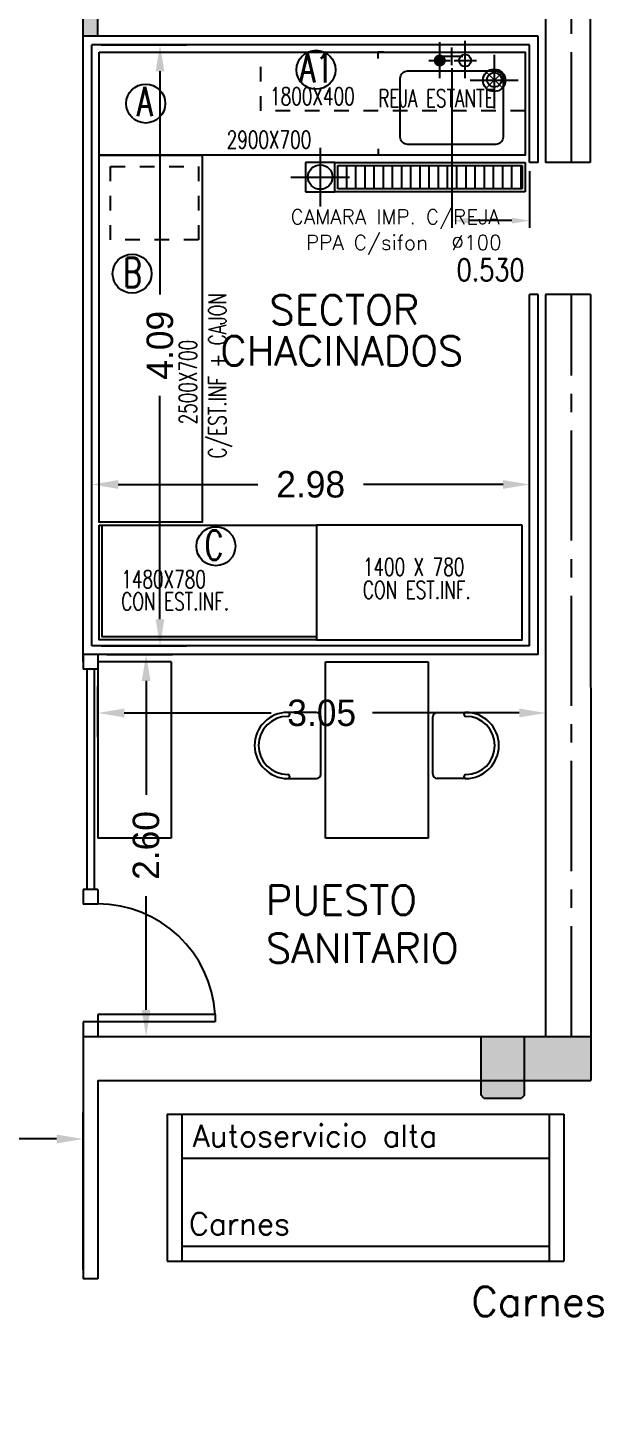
# Model space of a CAD drawing. Header units: metres. Extents: x 95 to 486, y 2972 to 3465.
# Drawn here: x 182.96 to 186.82, y 3229.39 to 3238.92 of the extents above; entities that cross this region are included whole.
import ezdxf

# ---------------------------------------------------------------- set-up
doc = ezdxf.new("R2010")
doc.units = ezdxf.units.M
for name, pattern in [('CENTER2', [1.125, 0.75, -0.125, 0.125, -0.125]), ('DASHDOT2', [0.5, 0.25, -0.125, 0, -0.125]), ('HIDDEN', [0.375, 0.25, -0.125])]:
    doc.linetypes.add(name, pattern=pattern)
for name, color, linetype in [('0_CAMARAS', 4, 'Continuous'), ('0_HOJA-CARATULA', 7, 'Continuous'), ('0_LINEAS-MEDIANERAS', 1, 'DASHDOT2'), ('0_MUROS', 7, 'Continuous'), ('0_PUERTAS-VENTANAS', 3, 'Continuous'), ('C_COTAS', 5, 'Continuous'), ('E_EQUIPAMIENTO', 1, 'Continuous'), ('E_GONDOLAS', 1, 'Continuous'), ('E_INOXIGAS', 1, 'Continuous'), ('I_AGUA', 160, 'Continuous'), ('I_DESAGUES', 224, 'Continuous'), ('T_ITEMS', 142, 'Continuous'), ('T_TEXTOS', 3, 'Continuous'), ('T_TEXTOS-EQUIPAMIENTO', 5, 'Continuous')]:
    doc.layers.add(name, color=color, linetype=linetype)
doc.styles.add('ROMANS', font='romans.shx', dxfattribs={"width": 0.8, "height": 0.15})
doc.dimstyles.new('PLANOS', dxfattribs={"dimscale": 0, "dimtxt": 0.12, "dimasz": 0.12, "dimexe": 0.05, "dimexo": 0.02, "dimgap": 0.04, "dimtad": 0, "dimdec": 3, "dimrnd": 0.005, "dimzin": 0, "dimdsep": 46, "dimtxsty": 'ROMANS', "dimcen": 2.5, "dimadec": 0, "dimazin": 0, "dimtfac": 1, "dimtdec": 3, "dimtmove": 2, "dimatfit": 3, "dimfxl": 1, "dimtolj": 1, "dimtzin": 0, "dimarcsym": 0})
doc.dimstyles.get("Standard").update_dxf_attribs({"dimtxt": 0.18, "dimasz": 0.18, "dimexe": 0.18, "dimexo": 0.0625, "dimgap": 0.09, "dimtad": 0, "dimzin": 0, "dimdsep": 46, "dimtxsty": 'Standard', "dimcen": 0.09, "dimadec": 0, "dimazin": 0, "dimtfac": 1, "dimtofl": 0, "dimtmove": 0, "dimatfit": 3, "dimfxl": 1, "dimtolj": 1, "dimtzin": 0, "dimarcsym": 0})
doc.dimstyles.new('STANDARD$0', dxfattribs={"dimtxt": 0.2, "dimasz": 0.18, "dimexe": 0.18, "dimexo": 0.0625, "dimgap": 0.09, "dimtad": 0, "dimzin": 0, "dimdsep": 46, "dimtxsty": 'ROMANS', "dimblk": 'OBLIQUE', "dimsah": 1, "dimcen": 0.09, "dimse1": 1, "dimse2": 1, "dimadec": 0, "dimazin": 0, "dimtfac": 1, "dimtofl": 0, "dimtmove": 0, "dimatfit": 3, "dimldrblk": 'OBLIQUE', "dimfxl": 1, "dimtolj": 1, "dimtzin": 0, "dimarcsym": 0})

# ---------------------------------------------------------------- blocks, each defined once
blk = doc.blocks.new('*D207')
at = {"layer": 'C_COTAS', "color": 0, "lineweight": -2, "transparency": 16777216}
for p, q in [((183.4586, 3238.8036), (184.04, 3238.8036)), ((183.86, 3238.6236), (183.86, 3237.1036)), ((183.86, 3234.8936), (183.86, 3236.4136)), ((183.4586, 3234.7136), (184.04, 3234.7136))]:
    blk.add_line(p, q, dxfattribs=at)
at = {"layer": 'C_COTAS', "color": 0, "transparency": 16777216}
for points in [[(183.83, 3238.6236), (183.89, 3238.6236), (183.86, 3238.8036)], [(183.83, 3234.8936), (183.89, 3234.8936), (183.86, 3234.7136)]]:
    blk.add_solid(points, dxfattribs=at)
at = {"layer": 'DEFPOINTS', "color": 0, "transparency": 16777216}
for p in [(183.3961, 3238.8036), (183.86, 3238.8036), (183.3961, 3234.7136)]:
    blk.add_point(p, dxfattribs=at)
at = {"layer": 'C_COTAS', "color": 0, "transparency": 16777216, "insert": (183.86, 3236.7586), "char_height": 0.18, "attachment_point": 5, "rotation": 90}
blk.add_mtext('\\A1;4.09', dxfattribs=at)
blk = doc.blocks.new('*D208')
at = {"layer": 'C_COTAS', "color": 0, "lineweight": -2, "transparency": 16777216}
for p, q in [((183.3961, 3234.7761), (183.3961, 3235.9911)), ((186.3762, 3234.7761), (186.3762, 3235.9911)), ((183.5761, 3235.8111), (184.5262, 3235.8111)), ((186.1962, 3235.8111), (185.2462, 3235.8111))]:
    blk.add_line(p, q, dxfattribs=at)
at = {"layer": 'C_COTAS', "color": 0, "transparency": 16777216}
for points in [[(183.5761, 3235.8411), (183.5761, 3235.7811), (183.3961, 3235.8111)], [(186.1962, 3235.8411), (186.1962, 3235.7811), (186.3762, 3235.8111)]]:
    blk.add_solid(points, dxfattribs=at)
at = {"layer": 'DEFPOINTS', "color": 0, "transparency": 16777216}
for p in [(186.3762, 3235.8111), (183.3961, 3234.7136), (186.3762, 3234.7136)]:
    blk.add_point(p, dxfattribs=at)
at = {"layer": 'C_COTAS', "color": 0, "transparency": 16777216, "insert": (184.8862, 3235.8111), "char_height": 0.18, "attachment_point": 5}
blk.add_mtext('\\A1;2.98', dxfattribs=at)
blk = doc.blocks.new('*D215')
at = {"layer": 'DEFPOINTS', "color": 0, "transparency": 16777216}
for p in [(185.8461, 3238.6659), (186.3762, 3237.9635), (185.8461, 3237.6073)]:
    blk.add_point(p, dxfattribs=at)
at = {"layer": 'I_AGUA', "color": 0, "lineweight": -2, "transparency": 16777216}
for p, q in [((185.8461, 3238.6459), (185.8461, 3237.5573)), ((186.3762, 3237.9435), (186.3762, 3237.5573)), ((186.2562, 3237.6073), (185.9661, 3237.6073))]:
    blk.add_line(p, q, dxfattribs=at)
at = {"layer": 'I_AGUA', "color": 0, "transparency": 16777216}
for points in [[(185.9661, 3237.6273), (185.9661, 3237.5873), (185.8461, 3237.6073)], [(186.2562, 3237.6273), (186.2562, 3237.5873), (186.3762, 3237.6073)]]:
    blk.add_solid(points, dxfattribs=at)
at = {"layer": 'I_AGUA', "color": 0, "transparency": 16777216, "insert": (186.1112, 3237.2723), "char_height": 0.15, "attachment_point": 5, "style": 'ROMANS'}
blk.add_mtext('\\A1;0.530', dxfattribs=at)
blk = doc.blocks.new('70X50')
at = {"color": 1}
for p, q in [((0.0373, 0), (0, 0)), ((0, -0.0422), (0, 0)), ((0.4189, -0.1775), (0.4189, 0.0695)), ((0.5, -0.0877), (0.5, 0.0323)), ((0.5912, -0.1775), (0.5912, 0.078)), ((0.3446, -0.0563), (0.4893, -0.0563)), ((0.435, -0.0277), (0.575, -0.0277)), ((0.5168, -0.0563), (0.6694, -0.0563)), ((0.79, -0.0181), (0.79, -0.3831)), ((0.6268, -0.1913), (0.9532, -0.1913)), ((0, -0.6578), (0, -0.7)), ((0.0373, -0.7), (0, -0.7))]:
    blk.add_line(p, q, dxfattribs=at)
at = {"color": 4, "const_width": 0.0407}
blk.add_lwpolyline([(0.3986, -0.0563, 1), (0.4393, -0.0563, 1)], format="xyb", close=True, dxfattribs=at)
at = {"color": 3}
blk.add_lwpolyline([(0.15, -0.5777), (0.15, -0.1777, -0.414214), (0.2, -0.1277), (0.8, -0.1277, -0.414214), (0.85, -0.1777), (0.85, -0.5777, -0.414214), (0.8, -0.6277), (0.2, -0.6277, -0.414214)], format="xyb", close=True, dxfattribs=at)
at = {"color": 4, "const_width": 0.008}
for points in [[(0.8452, -0.1385), (0.7347, -0.244)], [(0.7366, -0.1367), (0.847, -0.2421)]]:
    blk.add_lwpolyline(points, dxfattribs=at)
at = {"color": 4}
for centre, radius in [((0.5912, -0.0563), 0.0407), ((0.79, -0.1913), 0.0764)]:
    blk.add_circle(centre, radius, dxfattribs=at)
at = {"color": 2}
blk.add_circle((0.79, -0.1877), 0.05, dxfattribs=at)
blk = doc.blocks.new('*D236')
at = {"layer": 'C_COTAS', "color": 0, "lineweight": -2, "transparency": 16777216}
for p, q in [((183.4986, 3234.6536), (183.9455, 3234.6536)), ((183.7655, 3234.4736), (183.7655, 3233.6986)), ((183.7655, 3232.2336), (183.7655, 3233.0086)), ((183.4986, 3232.0536), (183.9455, 3232.0536))]:
    blk.add_line(p, q, dxfattribs=at)
at = {"layer": 'C_COTAS', "color": 0, "transparency": 16777216}
for points in [[(183.7355, 3234.4736), (183.7955, 3234.4736), (183.7655, 3234.6536)], [(183.7355, 3232.2336), (183.7955, 3232.2336), (183.7655, 3232.0536)]]:
    blk.add_solid(points, dxfattribs=at)
at = {"layer": 'DEFPOINTS', "color": 0, "transparency": 16777216}
for p in [(183.4361, 3234.6536), (183.4361, 3232.0536), (183.7655, 3232.0536)]:
    blk.add_point(p, dxfattribs=at)
at = {"layer": 'C_COTAS', "color": 0, "transparency": 16777216, "insert": (183.7655, 3233.3536), "char_height": 0.18, "attachment_point": 5, "rotation": 90}
blk.add_mtext('\\A1;2.60', dxfattribs=at)
blk = doc.blocks.new('*D237')
at = {"layer": 'C_COTAS', "color": 0, "lineweight": -2, "transparency": 16777216}
for p, q in [((186.4861, 3234.5482), (186.4861, 3234.0755)), ((183.4361, 3234.0912), (183.4361, 3234.4355)), ((183.6161, 3234.2555), (184.6161, 3234.2555)), ((186.3061, 3234.2555), (185.3061, 3234.2555))]:
    blk.add_line(p, q, dxfattribs=at)
at = {"layer": 'C_COTAS', "color": 0, "transparency": 16777216}
for points in [[(183.6161, 3234.2855), (183.6161, 3234.2255), (183.4361, 3234.2555)], [(186.3061, 3234.2855), (186.3061, 3234.2255), (186.4861, 3234.2555)]]:
    blk.add_solid(points, dxfattribs=at)
at = {"layer": 'DEFPOINTS', "color": 0, "transparency": 16777216}
for p in [(186.4861, 3234.6107), (183.4361, 3234.2555), (183.4361, 3234.0287)]:
    blk.add_point(p, dxfattribs=at)
at = {"layer": 'C_COTAS', "color": 0, "transparency": 16777216, "insert": (184.9611, 3234.2555), "char_height": 0.18, "attachment_point": 5}
blk.add_mtext('\\A1;3.05', dxfattribs=at)
blk = doc.blocks.new('*D239')
at = {"layer": 'C_COTAS', "color": 0, "lineweight": -2, "transparency": 16777216}
for p, q in [((176.1361, 3231.1912), (176.1361, 3231.5355)), ((183.3361, 3230.4651), (183.3361, 3231.5355)), ((176.3161, 3231.3555), (179.3911, 3231.3555)), ((183.1561, 3231.3555), (180.0811, 3231.3555))]:
    blk.add_line(p, q, dxfattribs=at)
at = {"layer": 'C_COTAS', "color": 0, "transparency": 16777216}
for points in [[(176.3161, 3231.3855), (176.3161, 3231.3255), (176.1361, 3231.3555)], [(183.1561, 3231.3855), (183.1561, 3231.3255), (183.3361, 3231.3555)]]:
    blk.add_solid(points, dxfattribs=at)
at = {"layer": 'DEFPOINTS', "color": 0, "transparency": 16777216}
for p in [(176.1361, 3231.3555), (176.1361, 3231.1287), (183.3361, 3230.4026)]:
    blk.add_point(p, dxfattribs=at)
at = {"layer": 'C_COTAS', "color": 0, "transparency": 16777216, "insert": (179.7361, 3231.3555), "char_height": 0.18, "attachment_point": 5}
blk.add_mtext('\\A1;7.20', dxfattribs=at)

msp = doc.modelspace()

# ---------------------------------------------------------------- hatches: boundary and pattern name
at = {"layer": '0_MUROS'}
h = msp.add_hatch(color=256, dxfattribs=at)
h.paths.add_polyline_path([(186.4861, 3240.8636), (186.4861, 3240.9636), (183.3361, 3240.9636), (183.3361, 3240.7636), (183.4361, 3240.7636), (183.4361, 3240.8636)])
h.paths.add_polyline_path([(183.3361, 3238.8636), (183.4361, 3238.8636), (183.4361, 3239.9636), (183.3361, 3239.9636)])
h = msp.add_hatch(color=256, dxfattribs=at)
h.paths.add_polyline_path([(186.3421, 3232.0536), (186.0461, 3232.0536), (186.0461, 3231.6536), (186.0661, 3231.6336), (186.3221, 3231.6336), (186.3421, 3231.6536)])
h.paths.add_polyline_path([(191.3421, 3232.0536), (191.0621, 3232.0536), (191.0621, 3231.6536), (191.0821, 3231.6336), (191.3221, 3231.6336), (191.3421, 3231.6536)])
msp.add_hatch(color=256, dxfattribs=at).paths.add_polyline_path([(186.7931, 3232.0536), (186.3421, 3232.0536), (186.3421, 3231.7536), (186.7933, 3231.7536)])

# ---------------------------------------------------------------- linework, layer by layer
at = {"layer": '0_CAMARAS'}
for p, q in [((183.3361, 3234.6036), (183.3361, 3238.8636)), ((186.4362, 3238.8636), (183.3361, 3238.8636)), ((186.4362, 3238.0036), (186.4362, 3238.8636)), ((186.3762, 3238.8036), (183.3961, 3238.8036)), ((183.3961, 3234.7136), (183.3961, 3238.8036)), ((186.3762, 3238.0036), (186.3762, 3238.8036)), ((186.4362, 3238.0036), (186.3762, 3238.0036)), ((186.3762, 3234.7136), (186.3762, 3237.1036)), ((186.4362, 3237.1036), (186.3762, 3237.1036)), ((186.4362, 3234.6536), (186.4362, 3237.1036)), ((186.3762, 3234.7136), (183.3961, 3234.7136)), ((186.4362, 3234.6536), (183.3361, 3234.6536))]:
    msp.add_line(p, q, dxfattribs=at)
at = {"layer": '0_HOJA-CARATULA'}
msp.add_circle((196.2281, 3222.4589), 101.1095, dxfattribs=at)
at = {"layer": '0_LINEAS-MEDIANERAS', "linetype": 'CENTER2'}
for p, q in [((186.6611, 3238.0036), (186.6611, 3252.3936)), ((186.6611, 3232.0536), (186.6611, 3237.1036))]:
    msp.add_line(p, q, dxfattribs=at)
at = {"layer": '0_MUROS'}
for p, q in [((186.4861, 3245.0036), (186.4861, 3238.0036)), ((186.7869, 3245.0036), (186.7902, 3238.0036)), ((183.3361, 3238.8636), (183.3361, 3239.9636)), ((183.4361, 3238.8636), (183.4361, 3239.9636)), ((186.7902, 3238.0036), (186.4861, 3238.0036)), ((186.4861, 3237.1036), (186.4861, 3232.0536)), ((186.7907, 3237.1036), (186.4861, 3237.1036)), ((186.7907, 3237.1036), (186.7933, 3231.7536)), ((183.3361, 3232.0536), (186.7931, 3232.0536)), ((183.3361, 3232.0536), (183.3361, 3230.4026)), ((186.0461, 3231.6536), (186.0461, 3232.0534)), ((186.3421, 3231.6536), (186.3421, 3232.0536)), ((183.4361, 3231.7536), (186.7933, 3231.7536)), ((183.4361, 3231.7536), (183.4361, 3230.4026)), ((186.0661, 3231.6336), (186.0461, 3231.6536)), ((186.0661, 3231.6336), (186.3221, 3231.6336)), ((186.3421, 3231.6536), (186.3221, 3231.6336)), ((183.4361, 3230.4026), (183.3361, 3230.4026))]:
    msp.add_line(p, q, dxfattribs=at)
at = {"layer": '0_PUERTAS-VENTANAS'}
for p, q in [((183.4361, 3234.6536), (183.3361, 3234.6536)), ((183.3361, 3234.6536), (183.3361, 3234.5536)), ((183.4361, 3234.6536), (183.4361, 3234.5536)), ((183.4361, 3234.5536), (183.3361, 3234.5536)), ((183.3611, 3234.5536), (183.3611, 3233.0536)), ((183.4111, 3234.5536), (183.4111, 3233.0536)), ((183.4361, 3233.0536), (183.3361, 3233.0536)), ((183.3361, 3233.0536), (183.3361, 3232.9536)), ((183.4361, 3233.0536), (183.4361, 3232.9536)), ((183.4361, 3232.9536), (183.3361, 3232.9536)), ((183.4361, 3232.1536), (183.3361, 3232.1536)), ((183.3361, 3232.1536), (183.3361, 3232.0536)), ((184.2361, 3232.2036), (183.4361, 3232.2036)), ((183.4361, 3232.2036), (183.4361, 3232.1536)), ((183.4361, 3232.1536), (183.4361, 3232.0536)), ((184.2361, 3232.1536), (183.4361, 3232.1536)), ((184.2361, 3232.2036), (184.2361, 3232.1536))]:
    msp.add_line(p, q, dxfattribs=at)
at = {"layer": '0_PUERTAS-VENTANAS', "color": 5}
msp.add_arc((183.4361, 3232.1536), 0.8016, 3.57633, 90, dxfattribs=at)
at = {"layer": 'E_EQUIPAMIENTO'}
for p, q in [((183.4361, 3234.6036), (183.4361, 3233.4036)), ((183.9361, 3234.6036), (183.4361, 3234.6036)), ((183.9361, 3234.6036), (183.9361, 3233.4036)), ((184.9861, 3233.4036), (184.9861, 3234.6036)), ((184.9861, 3234.6036), (185.6861, 3234.6036)), ((185.6861, 3234.6036), (185.6861, 3233.4036)), ((184.9246, 3234.2594), (184.7296, 3234.2594)), ((185.7476, 3234.2594), (185.9426, 3234.2594)), ((184.9546, 3233.8394), (184.9546, 3234.2294)), ((185.7176, 3233.8394), (185.7176, 3234.2294)), ((184.7296, 3233.8094), (184.9246, 3233.8094)), ((185.9426, 3233.8094), (185.7476, 3233.8094)), ((183.9361, 3233.4036), (183.4361, 3233.4036)), ((185.6861, 3233.4036), (184.9861, 3233.4036))]:
    msp.add_line(p, q, dxfattribs=at)
for centre, radius, start, end in [((184.7296, 3234.0344), 0.225, 90, 270), ((184.7296, 3234.0344), 0.198, 90, 270), ((184.7296, 3234.2459), 0.0135, 270, 90), ((184.9246, 3234.2294), 0.03, 0, 90), ((185.7476, 3234.2294), 0.03, 90, 180), ((185.9426, 3234.2459), 0.0135, 90, 270), ((185.9426, 3234.0344), 0.225, 270, 90), ((185.9426, 3234.0344), 0.198, 270, 90), ((184.7296, 3233.8229), 0.0135, 270, 90), ((184.9246, 3233.8394), 0.03, 270, 0), ((185.7476, 3233.8394), 0.03, 180, 270), ((185.9426, 3233.8229), 0.0135, 90, 270)]:
    msp.add_arc(centre, radius, start, end, dxfattribs=at)
at = {"layer": 'E_GONDOLAS'}
for p, q in [((183.909, 3231.5236), (186.609, 3231.5236)), ((183.909, 3231.5236), (183.909, 3230.5236)), ((184.009, 3231.5236), (184.009, 3230.5236)), ((186.509, 3231.5236), (186.509, 3230.5236)), ((186.609, 3231.5236), (186.609, 3230.5236)), ((186.509, 3231.2236), (184.009, 3231.2236)), ((186.509, 3230.6236), (184.009, 3230.6236)), ((183.909, 3230.5236), (186.609, 3230.5236))]:
    msp.add_line(p, q, dxfattribs=at)
at = {"layer": 'E_INOXIGAS'}
for points in [[(183.4461, 3238.7536), (186.3461, 3238.7536), (186.3461, 3238.0536), (183.4461, 3238.0536)], [(183.4461, 3238.0536), (184.1461, 3238.0536), (184.1461, 3235.5536), (183.4461, 3235.5536)], [(183.4461, 3235.5336), (184.9261, 3235.5336), (184.9261, 3234.7536), (183.4461, 3234.7536)], [(183.4661, 3235.5336), (184.9261, 3235.5336), (184.9261, 3234.7736), (183.4661, 3234.7736)], [(186.3262, 3235.5336), (184.9261, 3235.5336), (184.9261, 3234.7536), (186.3262, 3234.7536)]]:
    msp.add_lwpolyline(points, close=True, dxfattribs=at)
at = {"layer": 'E_INOXIGAS', "color": 9, "linetype": 'HIDDEN', "ltscale": 0.03}
msp.add_lwpolyline([(184.5461, 3238.7536), (186.3461, 3238.7536), (186.3461, 3238.3536), (184.5461, 3238.3536)], close=True, dxfattribs=at)
at = {"layer": 'E_INOXIGAS', "color": 8, "linetype": 'HIDDEN', "ltscale": 0.03}
msp.add_lwpolyline([(183.5233, 3237.9767), (184.1233, 3237.9767), (184.1233, 3237.4767), (183.5233, 3237.4767)], close=True, dxfattribs=at)
at = {"layer": 'I_DESAGUES'}
for p, q in [((184.9511, 3238.1036), (184.9511, 3237.7036)), ((185.0511, 3238.0036), (184.8511, 3238.0036)), ((184.8511, 3238.0036), (184.8511, 3237.8036)), ((185.0511, 3238.0036), (186.3461, 3238.0036)), ((185.0511, 3237.8036), (185.0511, 3238.0036)), ((185.0511, 3237.8036), (185.0511, 3238.0036)), ((185.0711, 3237.9836), (186.3261, 3237.9836)), ((185.0711, 3237.8236), (185.0711, 3237.9836)), ((185.1313, 3237.8236), (185.1313, 3237.9836)), ((185.1938, 3237.8236), (185.1938, 3237.9836)), ((185.2563, 3237.8236), (185.2563, 3237.9836)), ((185.3188, 3237.8236), (185.3188, 3237.9836)), ((185.3813, 3237.8236), (185.3813, 3237.9836)), ((185.4438, 3237.8236), (185.4438, 3237.9836)), ((185.5063, 3237.8236), (185.5063, 3237.9836)), ((185.5688, 3237.8236), (185.5688, 3237.9836)), ((185.6313, 3237.8236), (185.6313, 3237.9836)), ((185.6938, 3237.8236), (185.6938, 3237.9836)), ((185.7563, 3237.8236), (185.7563, 3237.9836)), ((185.8188, 3237.8236), (185.8188, 3237.9836)), ((185.8813, 3237.8236), (185.8813, 3237.9836)), ((185.9438, 3237.8236), (185.9438, 3237.9836)), ((186.0063, 3237.8236), (186.0063, 3237.9836)), ((186.0688, 3237.8236), (186.0688, 3237.9836)), ((186.1313, 3237.8236), (186.1313, 3237.9836)), ((186.1938, 3237.8236), (186.1938, 3237.9836)), ((186.2563, 3237.8236), (186.2563, 3237.9836)), ((186.3188, 3237.8236), (186.3188, 3237.9836)), ((186.3261, 3237.9836), (186.3261, 3237.8236)), ((186.3461, 3238.0036), (186.3461, 3237.8036)), ((184.7511, 3237.9036), (185.1511, 3237.9036)), ((184.8511, 3237.8036), (185.0511, 3237.8036)), ((186.3461, 3237.8036), (185.0511, 3237.8036)), ((186.3261, 3237.8236), (185.0711, 3237.8236))]:
    msp.add_line(p, q, dxfattribs=at)
msp.add_circle((184.9511, 3237.9036), 0.0833, dxfattribs=at)
at = {"layer": 'T_ITEMS'}
for centre in [(184.9226, 3238.634), (183.7628, 3238.4044), (183.6699, 3237.2459), (184.2404, 3235.3905)]:
    msp.add_circle(centre, 0.1326, dxfattribs=at)

# ---------------------------------------------------------------- block references
at = {"layer": 'E_INOXIGAS'}
msp.add_blockref('70X50', (185.3461, 3238.7536), dxfattribs=at)

# ---------------------------------------------------------------- texts
at = {"layer": 'E_INOXIGAS', "color": 9, "style": 'ROMANS', "width": 0.7}
for s, p in [('1800X400', (184.6098, 3238.3941)), ('REJA ESTANTE', (185.3466, 3238.38)), ('2900X700', (184.3141, 3238.0984)), ('1400 X 780', (185.2414, 3235.1902)), ('1480X780', (183.5964, 3235.106)), ('CON EST.INF.', (185.2414, 3235.0334)), ('CON EST.INF.', (183.5964, 3234.955))]:
    msp.add_text(s, height=0.12, dxfattribs=at).set_placement(p)
for s, p in [('C/EST.INF + CAJON', (184.3103, 3235.9877)), ('2500X700', (184.1097, 3236.2197))]:
    msp.add_text(s, height=0.12, rotation=90, dxfattribs=at).set_placement(p)
at = {"layer": 'I_DESAGUES', "style": 'ROMANS'}
for s, p in [('CAMARA IMP. C/REJA', (184.7491, 3237.5833)), ('PPA C/sifon', (184.8537, 3237.408)), ('%%c100', (185.844, 3237.4093))]:
    msp.add_text(s, height=0.1, dxfattribs=at).set_placement(p)
at = {"layer": 'T_ITEMS', "style": 'ROMANS', "width": 0.7}
for s, p in [('A1', (184.8103, 3238.5479)), ('A', (183.7024, 3238.3183)), ('B', (183.6094, 3237.1533)), ('C', (184.1644, 3235.298))]:
    msp.add_text(s, height=0.2, dxfattribs=at).set_placement(p)
at = {"layer": 'T_TEXTOS', "style": 'ROMANS'}
for s, p in [('SECTOR', (184.6058, 3236.8992)), ('CHACINADOS', (184.2704, 3236.6211)), ('PUESTO', (184.5815, 3232.8814)), ('SANITARIO', (184.5815, 3232.555)), ('Carnes', (185.9807, 3230.1496))]:
    msp.add_text(s, height=0.2, dxfattribs=at).set_placement(p)
at = {"layer": 'T_TEXTOS-EQUIPAMIENTO', "style": 'ROMANS'}
for s, p in [('Autoservicio alta', (184.0836, 3231.3026)), ('Carnes', (184.0578, 3230.7026))]:
    msp.add_text(s, height=0.15, dxfattribs=at).set_placement(p)

# ---------------------------------------------------------------- dimensions: what is measured, and where the dimension line sits
at = {"layer": 'C_COTAS'}
dim = msp.add_linear_dim(base=(183.86, 3238.8036), p1=(183.3961, 3234.7136), p2=(183.3961, 3238.8036), angle=90, dimstyle='STANDARD$0', override={"dimtxt": 0.18, "dimtxsty": 'Standard', "dimsah": 0, "dimse1": 0, "dimse2": 0}, dxfattribs=at)
dim.commit()
dim.dimension.update_dxf_attribs({"geometry": '*D207', "text_midpoint": (183.86, 3236.7586)})
for base, p1, p2, picture, middle in [((186.3762, 3235.8111), (183.3961, 3234.7136), (186.3762, 3234.7136), '*D208', (184.8862, 3235.8111)), ((183.4361, 3234.2555), (186.4861, 3234.6107), (183.4361, 3234.0287), '*D237', (184.9611, 3234.2555)), ((176.1361, 3231.3555), (183.3361, 3230.4026), (176.1361, 3231.1287), '*D239', (179.7361, 3231.3555))]:
    dim = msp.add_linear_dim(base=base, p1=p1, p2=p2, dimstyle='STANDARD$0', override={"dimtxt": 0.18, "dimtxsty": 'Standard', "dimsah": 0, "dimse1": 0, "dimse2": 0}, dxfattribs=at)
    dim.commit()
    dim.dimension.update_dxf_attribs({"geometry": picture, "text_midpoint": middle})
dim = msp.add_linear_dim(base=(183.7655, 3232.0536), p1=(183.4361, 3234.6536), p2=(183.4361, 3232.0536), angle=270, dimstyle='Standard', dxfattribs=at)
dim.commit()
dim.dimension.update_dxf_attribs({"geometry": '*D236', "text_midpoint": (183.7655, 3233.3536)})
at = {"layer": 'I_AGUA'}
dim = msp.add_linear_dim(base=(185.8461, 3237.6073), p1=(186.3762, 3237.9635), p2=(185.8461, 3238.6659), dimstyle='PLANOS', override={"dimscale": 1}, dxfattribs=at)
dim.commit()
dim.dimension.update_dxf_attribs({"geometry": '*D215', "text_midpoint": (186.1112, 3237.2723)})

doc.saveas('drawing.dxf')
